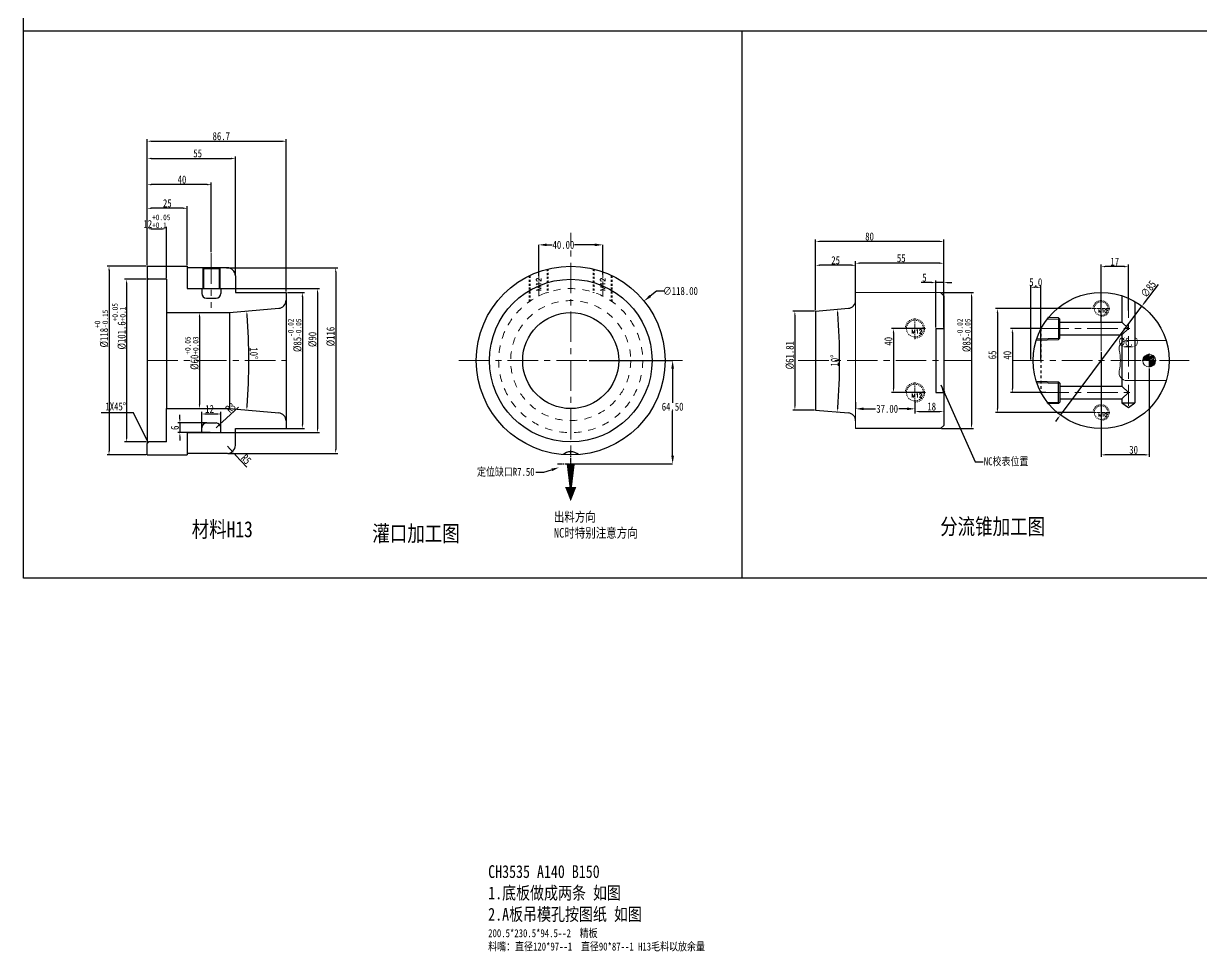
# Model space of a CAD drawing. Header units: millimetres. Extents: x 4 to 4769, y -754 to 1427.
# Drawn here: x 553 to 1289, y 428 to 1008 of the extents above; entities that cross this region are included whole.
import ezdxf
from ezdxf.enums import TextEntityAlignment as Align

# ---------------------------------------------------------------- set-up
doc = ezdxf.new("R2010")
doc.units = ezdxf.units.MM
doc.header["$LTSCALE"] = 16.335
doc.header["$PDMODE"] = 3
doc.header["$PDSIZE"] = 0.3125
doc.linetypes.add('CENTER', pattern=[0.6, 0.375, -0.075, 0.075, -0.075])
doc.linetypes.add('HIDDEN', pattern=[0.2, 0.1, -0.1])
doc.layers.get('0').update_dxf_attribs({"linetype": 'CONTINUOUS'})
doc.layers.get('Defpoints').update_dxf_attribs({"linetype": 'CONTINUOUS'})
for name, color, linetype, lineweight in [('cool', 153, 'HIDDEN', 9), ('dim', 82, 'CONTINUOUS', 9), ('epin', 13, 'CONTINUOUS', 9), ('moldbase', 7, 'CONTINUOUS', 20), ('screw', 33, 'CONTINUOUS', 13)]:
    doc.layers.add(name, color=color, linetype=linetype, lineweight=lineweight)
doc.layers.add('DEFAULT_2', color=8, linetype='HIDDEN')
doc.styles.get("Standard").update_dxf_attribs({"font": 'txt', "width": 0.8})
doc.styles.add('TXT', font='txt.shx', dxfattribs={"bigfont": 'gbcbig.shx'})
doc.styles.add('TXT05', font='txt.shx', dxfattribs={"width": 0.5, "bigfont": 'gbcbig.shx'})
doc.dimstyles.new('ISO-25', dxfattribs={"dimtxt": 2.5, "dimasz": 2.5, "dimexe": 1.25, "dimexo": 0.625, "dimtad": 1, "dimdsep": 46, "dimtxsty": 'Standard', "dimcen": 2.5, "dimadec": 0, "dimazin": 0, "dimtfac": 1, "dimtmove": 0, "dimatfit": 3, "dimfxl": 0, "dimarcsym": 0})
doc.dimstyles.get("Standard").update_dxf_attribs({"dimtxt": 0.15625, "dimasz": 0.1875, "dimexe": 0.125, "dimexo": 0.0625, "dimtad": 0, "dimtih": 1, "dimtoh": 1, "dimdsep": 46, "dimtxsty": 'Standard', "dimcen": 0.09, "dimadec": 0, "dimazin": 0, "dimtp": 0.01, "dimtm": 0.01, "dimtfac": 1, "dimtofl": 0, "dimtmove": 0, "dimatfit": 3, "dimfxl": 0, "dimtolj": 1, "dimarcsym": 0})

# ---------------------------------------------------------------- blocks, each defined once
blk = doc.blocks.new('screw_m10_g')
at = {"layer": 'screw', "color": 1, "linetype": 'CENTER', "ltscale": 0.310989}
for p, q in [((-5.5, 0), (5.5, 0)), ((0, -5.5), (0, 5.5))]:
    blk.add_line(p, q, dxfattribs=at)
at = {"layer": 'screw', "linetype": 'HIDDEN', "ltscale": 0.310989}
blk.add_circle((0, 0), 4.25, dxfattribs=at)
at = {"layer": 'screw', "color": 92, "linetype": 'HIDDEN', "ltscale": 0.310989}
blk.add_arc((0, 0), 5, 270, 180, dxfattribs=at)
at = {"layer": 'screw', "color": 6, "style": 'TXT'}
blk.add_text('M10', height=2, dxfattribs=at).set_placement((-1.7, -2.5))
blk = doc.blocks.new('screw_m12_g')
at = {"layer": 'screw', "color": 1, "linetype": 'CENTER', "ltscale": 0.373186}
for p, q in [((-6.6, 0), (6.6, 0)), ((0, -6.6), (0, 6.6))]:
    blk.add_line(p, q, dxfattribs=at)
at = {"layer": 'screw', "color": 33, "linetype": 'HIDDEN', "ltscale": 0.373186}
blk.add_circle((0, 0), 5.25, dxfattribs=at)
at = {"layer": 'screw', "color": 92, "linetype": 'HIDDEN', "ltscale": 0.373186}
blk.add_arc((0, 0), 6, 270, 180, dxfattribs=at)
at = {"layer": 'screw', "color": 6, "style": 'TXT'}
blk.add_text('M12', height=2.4, dxfattribs=at).set_placement((-2.04, -3))
blk = doc.blocks.new('*D31')
at = {"color": 0, "lineweight": -2}
for p, q in [((1128.05, 774.35), (1128.05, 764.42)), ((1110.05, 771.65), (1110.05, 764.42)), ((1112.55, 765.67), (1125.55, 765.67))]:
    blk.add_line(p, q, dxfattribs=at)
at = {"color": 0}
for points in [[(1112.55, 766.08), (1112.55, 765.25), (1110.05, 765.67)], [(1125.55, 766.08), (1125.55, 765.25), (1128.05, 765.67)]]:
    blk.add_solid(points, dxfattribs=at)
at = {"layer": 'Defpoints', "color": 0}
for p in [(1128.05, 774.97), (1110.05, 772.27), (1128.05, 765.67)]:
    blk.add_point(p, dxfattribs=at)
at = {"color": 0, "lineweight": 0, "insert": (1120.55, 768.79), "char_height": 5, "attachment_point": 5}
blk.add_mtext('18', dxfattribs=at)
blk = doc.blocks.new('*D32')
at = {"color": 0, "lineweight": -2}
for p, q in [((1115.83, 817.52), (1095.41, 817.52)), ((1096.66, 815.02), (1096.66, 780.02)), ((1115.83, 777.52), (1095.41, 777.52))]:
    blk.add_line(p, q, dxfattribs=at)
at = {"color": 0}
for points in [[(1096.24, 815.02), (1097.07, 815.02), (1096.66, 817.52)], [(1096.24, 780.02), (1097.07, 780.02), (1096.66, 777.52)]]:
    blk.add_solid(points, dxfattribs=at)
at = {"layer": 'Defpoints', "color": 0}
for p in [(1116.45, 817.52), (1096.66, 777.52), (1116.45, 777.52)]:
    blk.add_point(p, dxfattribs=at)
at = {"color": 0, "lineweight": 0, "insert": (1093.53, 809.59), "char_height": 5, "attachment_point": 5, "rotation": 90}
blk.add_mtext('40', dxfattribs=at)
blk = doc.blocks.new('*D68')
at = {"color": 0, "lineweight": -2}
for p, q in [((1226.39, 821.72), (1226.39, 857.49)), ((1240.89, 856.24), (1228.89, 856.24)), ((1243.39, 828.78), (1243.39, 857.49))]:
    blk.add_line(p, q, dxfattribs=at)
at = {"color": 0}
for points in [[(1228.89, 856.66), (1228.89, 855.83), (1226.39, 856.24)], [(1240.89, 856.66), (1240.89, 855.83), (1243.39, 856.24)]]:
    blk.add_solid(points, dxfattribs=at)
at = {"layer": 'Defpoints', "color": 0}
for p in [(1226.39, 856.24), (1243.39, 828.15), (1226.39, 821.09)]:
    blk.add_point(p, dxfattribs=at)
at = {"color": 0, "lineweight": 0, "insert": (1234.89, 859.37), "char_height": 5, "attachment_point": 5}
blk.add_mtext('17', dxfattribs=at)
blk = doc.blocks.new('*D33')
at = {"color": 0, "lineweight": -2}
for p, q in [((1188.05, 817.52), (1169.67, 817.52)), ((1170.92, 815.02), (1170.92, 780.02)), ((1191.88, 777.52), (1169.67, 777.52))]:
    blk.add_line(p, q, dxfattribs=at)
at = {"color": 0}
for points in [[(1170.51, 815.02), (1171.34, 815.02), (1170.92, 817.52)], [(1170.51, 780.02), (1171.34, 780.02), (1170.92, 777.52)]]:
    blk.add_solid(points, dxfattribs=at)
at = {"layer": 'Defpoints', "color": 0}
for p in [(1188.68, 817.52), (1170.92, 777.52), (1192.5, 777.52)]:
    blk.add_point(p, dxfattribs=at)
at = {"color": 0, "lineweight": 0, "insert": (1167.8, 800.86), "char_height": 5, "attachment_point": 5, "rotation": 90}
blk.add_mtext('40', dxfattribs=at)
blk = doc.blocks.new('*D69')
at = {"color": 0, "lineweight": -2}
for p, q in [((1226.39, 802.86), (1226.39, 737.35)), ((1256.39, 792.5), (1256.39, 737.35)), ((1253.89, 738.6), (1228.89, 738.6))]:
    blk.add_line(p, q, dxfattribs=at)
at = {"color": 0}
for points in [[(1228.89, 739.02), (1228.89, 738.19), (1226.39, 738.6)], [(1253.89, 739.02), (1253.89, 738.19), (1256.39, 738.6)]]:
    blk.add_solid(points, dxfattribs=at)
at = {"layer": 'Defpoints', "color": 0}
for p in [(1226.39, 803.48), (1256.39, 793.12), (1226.39, 738.6)]:
    blk.add_point(p, dxfattribs=at)
at = {"color": 0, "lineweight": 0, "insert": (1246.69, 741.73), "char_height": 5, "attachment_point": 5}
blk.add_mtext('30', dxfattribs=at)
blk = doc.blocks.new('*D34')
at = {"color": 0, "lineweight": -2}
for p, q in [((1220.27, 830.02), (1160.33, 830.02)), ((1161.58, 827.52), (1161.58, 767.52)), ((1220.77, 765.02), (1160.33, 765.02))]:
    blk.add_line(p, q, dxfattribs=at)
at = {"color": 0}
for points in [[(1161.16, 827.52), (1162, 827.52), (1161.58, 830.02)], [(1161.16, 767.52), (1162, 767.52), (1161.58, 765.02)]]:
    blk.add_solid(points, dxfattribs=at)
at = {"layer": 'Defpoints', "color": 0}
for p in [(1220.89, 830.02), (1161.58, 765.02), (1221.39, 765.02)]:
    blk.add_point(p, dxfattribs=at)
at = {"color": 0, "lineweight": 0, "insert": (1158.46, 801.06), "char_height": 5, "attachment_point": 5, "rotation": 90}
blk.add_mtext('65', dxfattribs=at)
blk = doc.blocks.new('*D35')
at = {"color": 0, "lineweight": -2}
for p, q in [((1239.39, 810.56), (1239.39, 804.86)), ((1247.39, 810.14), (1247.39, 804.86)), ((1244.89, 806.11), (1241.89, 806.11))]:
    blk.add_line(p, q, dxfattribs=at)
at = {"color": 0}
for points in [[(1241.89, 806.53), (1241.89, 805.7), (1239.39, 806.11)], [(1244.89, 806.53), (1244.89, 805.7), (1247.39, 806.11)]]:
    blk.add_solid(points, dxfattribs=at)
at = {"layer": 'Defpoints', "color": 0}
for p in [(1239.39, 811.18), (1247.39, 810.76), (1239.39, 806.11)]:
    blk.add_point(p, dxfattribs=at)
at = {"color": 0, "lineweight": 0, "insert": (1243.39, 809.24), "char_height": 5, "attachment_point": 5}
blk.add_mtext('%%C6.0', dxfattribs=at)
blk = doc.blocks.new('*D36')
at = {"color": 0, "lineweight": -2}
for p, q in [((1073.05, 839.65), (1073.05, 859.64)), ((1125.56, 858.39), (1075.55, 858.39)), ((1128.06, 839.76), (1128.06, 859.64))]:
    blk.add_line(p, q, dxfattribs=at)
at = {"color": 0}
for points in [[(1075.55, 858.81), (1075.55, 857.97), (1073.05, 858.39)], [(1125.56, 858.81), (1125.56, 857.97), (1128.06, 858.39)]]:
    blk.add_solid(points, dxfattribs=at)
at = {"layer": 'Defpoints', "color": 0}
for p in [(1073.05, 858.39), (1073.05, 839.02), (1128.06, 839.14)]:
    blk.add_point(p, dxfattribs=at)
at = {"color": 0, "lineweight": 0, "insert": (1101.51, 861.52), "char_height": 5, "attachment_point": 5}
blk.add_mtext('55', dxfattribs=at)
blk = doc.blocks.new('*D37')
at = {"color": 0, "lineweight": -2}
for p, q in [((1048.05, 829.05), (1048.05, 873.22)), ((1125.56, 871.97), (1050.55, 871.97)), ((1128.06, 839.76), (1128.06, 873.22))]:
    blk.add_line(p, q, dxfattribs=at)
at = {"color": 0}
for points in [[(1050.55, 872.39), (1050.55, 871.55), (1048.05, 871.97)], [(1125.56, 872.39), (1125.56, 871.55), (1128.06, 871.97)]]:
    blk.add_solid(points, dxfattribs=at)
at = {"layer": 'Defpoints', "color": 0}
for p in [(1048.05, 871.97), (1128.06, 839.14), (1048.05, 828.43)]:
    blk.add_point(p, dxfattribs=at)
at = {"color": 0, "lineweight": 0, "insert": (1081.74, 875.09), "char_height": 5, "attachment_point": 5}
blk.add_mtext('80', dxfattribs=at)
blk = doc.blocks.new('*D70')
at = {"color": 0, "lineweight": -2}
for p, q in [((1048.05, 829.05), (1048.05, 858.36)), ((1070.55, 857.11), (1050.55, 857.11)), ((1073.05, 834.48), (1073.05, 858.36))]:
    blk.add_line(p, q, dxfattribs=at)
at = {"color": 0}
for points in [[(1050.55, 857.52), (1050.55, 856.69), (1048.05, 857.11)], [(1070.55, 857.52), (1070.55, 856.69), (1073.05, 857.11)]]:
    blk.add_solid(points, dxfattribs=at)
at = {"layer": 'Defpoints', "color": 0}
for p in [(1048.05, 857.11), (1073.05, 833.86), (1048.05, 828.43)]:
    blk.add_point(p, dxfattribs=at)
at = {"color": 0, "lineweight": 0, "insert": (1060.55, 860.23), "char_height": 5, "attachment_point": 5}
blk.add_mtext('25', dxfattribs=at)
blk = doc.blocks.new('*D71')
at = {"color": 0, "lineweight": -2}
blk.add_arc((694.79, 797.52), 368.25, 355.38898, 4.61102, dxfattribs=at)
at = {"color": 0}
for points in [[(1061.44, 827.09), (1062.27, 827.16), (1061.64, 829.62)], [(1062.27, 767.88), (1061.44, 767.95), (1061.64, 765.43)]]:
    blk.add_solid(points, dxfattribs=at)
at = {"layer": 'Defpoints', "color": 0}
for p in [(1048.05, 828.43), (1068.49, 830.22), (1062.89, 786.81), (1048.05, 766.62), (1068.49, 764.83)]:
    blk.add_point(p, dxfattribs=at)
at = {"color": 0, "lineweight": 0, "insert": (1059.92, 797.52), "char_height": 5, "attachment_point": 5, "rotation": 90}
blk.add_mtext('10°', dxfattribs=at)
blk = doc.blocks.new('*D39')
at = {"color": 0, "lineweight": -2}
for p, q in [((1126.68, 840.02), (1146.66, 840.02)), ((1145.41, 837.52), (1145.41, 757.52)), ((1126.68, 755.02), (1146.66, 755.02))]:
    blk.add_line(p, q, dxfattribs=at)
at = {"color": 0}
for points in [[(1145, 837.52), (1145.83, 837.52), (1145.41, 840.02)], [(1145, 757.52), (1145.83, 757.52), (1145.41, 755.02)]]:
    blk.add_solid(points, dxfattribs=at)
at = {"layer": 'Defpoints', "color": 0}
for p in [(1126.05, 840.02), (1126.05, 755.02), (1145.41, 755.02)]:
    blk.add_point(p, dxfattribs=at)
at = {"color": 0, "lineweight": 0, "insert": (1140.71, 813.33), "char_height": 5, "attachment_point": 5, "rotation": 90}
blk.add_mtext('%%C85{\\H0.7x;\\S-0.02^ -0.05;}', dxfattribs=at)
blk = doc.blocks.new('*D72')
at = {"color": 0, "lineweight": -2}
for p, q in [((1120.55, 846.26), (1114.05, 846.26)), ((1123.05, 818.15), (1123.05, 847.51)), ((1128.06, 846.26), (1123.05, 846.26)), ((1128.06, 818.15), (1128.06, 847.51)), ((1130.56, 846.26), (1133.06, 846.26))]:
    blk.add_line(p, q, dxfattribs=at)
at = {"color": 0}
for points in [[(1120.55, 846.67), (1120.55, 845.84), (1123.05, 846.26)], [(1130.56, 846.67), (1130.56, 845.84), (1128.06, 846.26)]]:
    blk.add_solid(points, dxfattribs=at)
at = {"layer": 'Defpoints', "color": 0}
for p in [(1123.05, 846.26), (1123.05, 817.52), (1128.06, 817.52)]:
    blk.add_point(p, dxfattribs=at)
at = {"color": 0, "lineweight": 0, "insert": (1116.01, 849.38), "char_height": 5, "attachment_point": 5}
blk.add_mtext('5', dxfattribs=at)
blk = doc.blocks.new('*D73')
at = {"color": 0, "lineweight": -2}
for p, q in [((1182.39, 798.15), (1182.39, 844.59)), ((1186.2, 843.34), (1184.89, 843.34)), ((1188.7, 798.15), (1188.7, 844.59))]:
    blk.add_line(p, q, dxfattribs=at)
at = {"color": 0}
for points in [[(1184.89, 843.76), (1184.89, 842.92), (1182.39, 843.34)], [(1186.2, 843.76), (1186.2, 842.92), (1188.7, 843.34)]]:
    blk.add_solid(points, dxfattribs=at)
at = {"layer": 'Defpoints', "color": 0}
for p in [(1182.39, 843.34), (1182.39, 797.52), (1188.7, 797.52)]:
    blk.add_point(p, dxfattribs=at)
at = {"color": 0, "lineweight": 0, "insert": (1185.54, 846.47), "char_height": 5, "attachment_point": 5}
blk.add_mtext('5.0', dxfattribs=at)
blk = doc.blocks.new('*D40')
at = {"color": 6, "lineweight": -2}
for p, q in [((878.36, 727.73), (883.13, 729.24)), ((873.36, 727.73), (878.36, 727.73))]:
    blk.add_line(p, q, dxfattribs=at)
at = {"color": 6}
blk.add_solid([(882.88, 730.04), (883.38, 728.45), (887.89, 730.75)], dxfattribs=at)
at = {"layer": 'Defpoints', "color": 0}
for p in [(887.89, 730.75), (895.04, 733.02)]:
    blk.add_point(p, dxfattribs=at)
at = {"color": 3, "insert": (854.5, 727.73), "char_height": 5, "attachment_point": 5}
blk.add_mtext('\\A1;{\\fSimSun|b0|i0|c134|p2;定位缺口}R7.50', dxfattribs=at)
blk = doc.blocks.new('*D74')
at = {"color": 6, "lineweight": -2}
for p, q in [((906.56, 797.52), (958.72, 797.52)), ((958.72, 792.52), (958.72, 771.18)), ((958.72, 738.02), (958.72, 766.18)), ((895.04, 733.02), (958.72, 733.02))]:
    blk.add_line(p, q, dxfattribs=at)
at = {"color": 6}
for points in [[(957.89, 792.52), (959.55, 792.52), (958.72, 797.52)], [(957.89, 738.02), (959.55, 738.02), (958.72, 733.02)]]:
    blk.add_solid(points, dxfattribs=at)
at = {"layer": 'Defpoints', "color": 0}
for p in [(906.56, 797.52), (958.72, 797.52), (895.04, 733.02)]:
    blk.add_point(p, dxfattribs=at)
at = {"color": 3, "insert": (958.72, 768.68), "char_height": 5, "attachment_point": 5}
blk.add_mtext('\\A1;64.50', dxfattribs=at)
blk = doc.blocks.new('*D75')
at = {"color": 6, "lineweight": -2}
for p, q in [((875.04, 850.42), (875.04, 869.86)), ((880.04, 869.86), (883.5, 869.86)), ((910.04, 869.86), (897.5, 869.86)), ((915.04, 851.28), (915.04, 869.86))]:
    blk.add_line(p, q, dxfattribs=at)
at = {"color": 6}
for points in [[(880.04, 870.69), (880.04, 869.03), (875.04, 869.86)], [(910.04, 870.69), (910.04, 869.03), (915.04, 869.86)]]:
    blk.add_solid(points, dxfattribs=at)
at = {"layer": 'Defpoints', "color": 0}
for p in [(875.04, 869.86), (875.04, 850.42), (915.04, 851.28)]:
    blk.add_point(p, dxfattribs=at)
at = {"color": 3, "insert": (890.5, 869.86), "char_height": 5, "attachment_point": 5}
blk.add_mtext('\\A1;40.00', dxfattribs=at)
blk = doc.blocks.new('epin_ejp_8')
at = {"layer": 'epin'}
h = blk.add_hatch(dxfattribs=at)
h.set_pattern_fill('_ANSI31', color=123, scale=0.2, angle=90, style=0)
h.set_pattern_definition([(135, (-1217.56114, 35.9661), (-0.4490128, -0.4490128), [])])
h.paths.add_polyline_path([(0, 4, 0.414214), (-4, 0), (0, 0)])
h.paths.add_polyline_path([(4, 0), (0, 0), (0, -4, 0.414214)])
at = {"layer": 'epin', "color": 1, "linetype": 'CENTER', "ltscale": 0.248791}
for p, q in [((-4.4, 0), (4.4, 0)), ((0, -4.4), (0, 4.4))]:
    blk.add_line(p, q, dxfattribs=at)
at = {"layer": 'epin'}
blk.add_circle((0, 0), 4, dxfattribs=at)
at = {"layer": 'epin', "color": 6, "style": 'TXT05', "width": 0.5}
blk.add_text('%%c8', height=2.8, dxfattribs=at).set_placement((0.16, 0.4))
blk = doc.blocks.new('*D53')
at = {"color": 0, "lineweight": -2}
for p, q in [((718.03, 840.02), (728.67, 840.02)), ((727.42, 837.52), (727.42, 757.52)), ((715.69, 755.02), (728.67, 755.02))]:
    blk.add_line(p, q, dxfattribs=at)
at = {"color": 0}
for points in [[(727, 837.52), (727.83, 837.52), (727.42, 840.02)], [(727, 757.52), (727.83, 757.52), (727.42, 755.02)]]:
    blk.add_solid(points, dxfattribs=at)
at = {"layer": 'Defpoints', "color": 0}
for p in [(717.41, 840.02), (715.07, 755.02), (727.42, 755.02)]:
    blk.add_point(p, dxfattribs=at)
at = {"color": 0, "lineweight": 0, "insert": (722.71, 813.33), "char_height": 5, "attachment_point": 5, "rotation": 90}
blk.add_mtext('%%C85{\\H0.7x;\\S-0.02^ -0.05;}', dxfattribs=at)
blk = doc.blocks.new('*D54')
at = {"color": 0, "lineweight": -2}
for p, q in [((629.92, 848.32), (616.39, 848.32)), ((617.64, 845.82), (617.64, 749.22)), ((629.92, 746.72), (616.39, 746.72))]:
    blk.add_line(p, q, dxfattribs=at)
at = {"color": 0}
for points in [[(617.22, 845.82), (618.05, 845.82), (617.64, 848.32)], [(617.22, 749.22), (618.05, 749.22), (617.64, 746.72)]]:
    blk.add_solid(points, dxfattribs=at)
at = {"layer": 'Defpoints', "color": 0}
for p in [(630.55, 848.32), (617.64, 746.72), (630.55, 746.72)]:
    blk.add_point(p, dxfattribs=at)
at = {"color": 0, "lineweight": 0, "insert": (612.93, 818.97), "char_height": 5, "attachment_point": 5, "rotation": 90}
blk.add_mtext('%%C101.6{\\H0.7x;\\S+0.05^ +0.1;}', dxfattribs=at)
blk = doc.blocks.new('*D55')
at = {"color": 0, "lineweight": -2}
for p, q in [((630.55, 863.15), (630.55, 881.14)), ((633.05, 879.89), (640.05, 879.89)), ((642.55, 848.95), (642.55, 881.14))]:
    blk.add_line(p, q, dxfattribs=at)
at = {"color": 0}
for points in [[(633.05, 880.31), (633.05, 879.48), (630.55, 879.89)], [(640.05, 880.31), (640.05, 879.48), (642.55, 879.89)]]:
    blk.add_solid(points, dxfattribs=at)
at = {"layer": 'Defpoints', "color": 0}
for p in [(642.55, 879.89), (630.55, 862.52), (642.55, 848.32)]:
    blk.add_point(p, dxfattribs=at)
at = {"color": 0, "lineweight": 0, "insert": (636.55, 884.6), "char_height": 5, "attachment_point": 5}
blk.add_mtext('12{\\H0.7x;\\S+0.05^ +0.1;}', dxfattribs=at)
blk = doc.blocks.new('*D56')
at = {"color": 0, "lineweight": -2}
for p, q in [((630.55, 863.15), (630.55, 925.15)), ((633.05, 923.9), (683.05, 923.9)), ((685.55, 851.15), (685.55, 925.15))]:
    blk.add_line(p, q, dxfattribs=at)
at = {"color": 0}
for points in [[(633.05, 924.31), (633.05, 923.48), (630.55, 923.9)], [(683.05, 924.31), (683.05, 923.48), (685.55, 923.9)]]:
    blk.add_solid(points, dxfattribs=at)
at = {"layer": 'Defpoints', "color": 0}
for p in [(685.55, 923.9), (630.55, 862.52), (685.55, 850.52)]:
    blk.add_point(p, dxfattribs=at)
at = {"color": 0, "lineweight": 0, "insert": (662.02, 927.02), "char_height": 5, "attachment_point": 5}
blk.add_mtext('55', dxfattribs=at)
blk = doc.blocks.new('*D57')
at = {"color": 0, "lineweight": -2}
for p, q in [((629.92, 856.52), (605.39, 856.52)), ((606.64, 854.02), (606.64, 741.02)), ((629.92, 738.52), (605.39, 738.52))]:
    blk.add_line(p, q, dxfattribs=at)
at = {"color": 0}
for points in [[(606.23, 854.02), (607.06, 854.02), (606.64, 856.52)], [(606.23, 741.02), (607.06, 741.02), (606.64, 738.52)]]:
    blk.add_solid(points, dxfattribs=at)
at = {"layer": 'Defpoints', "color": 0}
for p in [(630.55, 856.52), (606.64, 738.52), (630.55, 738.52)]:
    blk.add_point(p, dxfattribs=at)
at = {"color": 0, "lineweight": 0, "insert": (601.93, 817.54), "char_height": 5, "attachment_point": 5, "rotation": 90}
blk.add_mtext('%%C118{\\H0.7x;\\S+0^ -0.15;}', dxfattribs=at)
blk = doc.blocks.new('*D58')
at = {"color": 0, "lineweight": -2}
for p, q in [((643.17, 827.52), (664.38, 827.52)), ((663.13, 825.02), (663.13, 770.02)), ((643.17, 767.52), (664.38, 767.52))]:
    blk.add_line(p, q, dxfattribs=at)
at = {"color": 0}
for points in [[(662.71, 825.02), (663.54, 825.02), (663.13, 827.52)], [(662.71, 770.02), (663.54, 770.02), (663.13, 767.52)]]:
    blk.add_solid(points, dxfattribs=at)
at = {"layer": 'Defpoints', "color": 0}
for p in [(642.55, 827.52), (642.55, 767.52), (663.13, 767.52)]:
    blk.add_point(p, dxfattribs=at)
at = {"color": 0, "lineweight": 0, "insert": (658.42, 802.2), "char_height": 5, "attachment_point": 5, "rotation": 90}
blk.add_mtext('%%C60{\\H0.7x;\\S+0.05^ +0.03;}', dxfattribs=at)
blk = doc.blocks.new('*D59')
at = {"color": 0, "lineweight": -2}
for p, q in [((680.55, 744.02), (683.94, 740.34)), ((692.68, 730.84), (685.63, 738.5))]:
    blk.add_line(p, q, dxfattribs=at)
at = {"color": 0}
blk.add_solid([(685.93, 738.79), (685.32, 738.22), (683.94, 740.34)], dxfattribs=at)
at = {"layer": 'Defpoints', "color": 0}
for p in [(680.55, 744.02), (683.94, 740.34)]:
    blk.add_point(p, dxfattribs=at)
at = {"color": 0, "lineweight": 0, "insert": (692.3, 735.87), "char_height": 5, "attachment_point": 5, "rotation": 312.62046}
blk.add_mtext('R5', dxfattribs=at)
blk = doc.blocks.new('*D60')
at = {"color": 0, "lineweight": -2}
for p, q in [((686.17, 842.52), (738.16, 842.52)), ((736.91, 840.02), (736.91, 755.02)), ((685.57, 752.52), (738.16, 752.52))]:
    blk.add_line(p, q, dxfattribs=at)
at = {"color": 0}
for points in [[(736.5, 840.02), (737.33, 840.02), (736.91, 842.52)], [(736.5, 755.02), (737.33, 755.02), (736.91, 752.52)]]:
    blk.add_solid(points, dxfattribs=at)
at = {"layer": 'Defpoints', "color": 0}
for p in [(685.55, 842.52), (684.95, 752.52), (736.91, 752.52)]:
    blk.add_point(p, dxfattribs=at)
at = {"color": 0, "lineweight": 0, "insert": (733.79, 810.72), "char_height": 5, "attachment_point": 5, "rotation": 90}
blk.add_mtext('%%C90', dxfattribs=at)
blk = doc.blocks.new('*D80')
at = {"color": 0, "lineweight": -2}
for p, q in [((630.55, 863.15), (630.55, 893.96)), ((653.05, 892.71), (633.05, 892.71)), ((655.55, 857.15), (655.55, 893.96))]:
    blk.add_line(p, q, dxfattribs=at)
at = {"color": 0}
for points in [[(633.05, 893.13), (633.05, 892.29), (630.55, 892.71)], [(653.05, 893.13), (653.05, 892.29), (655.55, 892.71)]]:
    blk.add_solid(points, dxfattribs=at)
at = {"layer": 'Defpoints', "color": 0}
for p in [(630.55, 892.71), (630.55, 862.52), (655.55, 856.52)]:
    blk.add_point(p, dxfattribs=at)
at = {"color": 0, "lineweight": 0, "insert": (643.05, 895.83), "char_height": 5, "attachment_point": 5}
blk.add_mtext('25', dxfattribs=at)
blk = doc.blocks.new('*D61')
at = {"color": 0, "lineweight": -2}
for p, q in [((680.1, 855.52), (749.48, 855.52)), ((748.23, 853.02), (748.23, 742.02)), ((681.17, 739.52), (749.48, 739.52))]:
    blk.add_line(p, q, dxfattribs=at)
at = {"color": 0}
for points in [[(747.81, 853.02), (748.65, 853.02), (748.23, 855.52)], [(747.81, 742.02), (748.65, 742.02), (748.23, 739.52)]]:
    blk.add_solid(points, dxfattribs=at)
at = {"layer": 'Defpoints', "color": 0}
for p in [(679.47, 855.52), (680.55, 739.52), (748.23, 739.52)]:
    blk.add_point(p, dxfattribs=at)
at = {"color": 0, "lineweight": 0, "insert": (745.11, 812.55), "char_height": 5, "attachment_point": 5, "rotation": 90}
blk.add_mtext('%%C116', dxfattribs=at)
blk = doc.blocks.new('*D81')
at = {"color": 0, "lineweight": -2}
for p, q in [((630.55, 857.15), (630.55, 935.88)), ((633.05, 934.63), (714.75, 934.63)), ((717.25, 840.65), (717.25, 935.88))]:
    blk.add_line(p, q, dxfattribs=at)
at = {"color": 0}
for points in [[(633.05, 935.05), (633.05, 934.21), (630.55, 934.63)], [(714.75, 935.05), (714.75, 934.21), (717.25, 934.63)]]:
    blk.add_solid(points, dxfattribs=at)
at = {"layer": 'Defpoints', "color": 0}
for p in [(717.25, 934.63), (630.55, 856.52), (717.25, 840.02)]:
    blk.add_point(p, dxfattribs=at)
at = {"color": 0, "lineweight": 0, "insert": (676.76, 937.76), "char_height": 5, "attachment_point": 5}
blk.add_mtext('86.7', dxfattribs=at)
blk = doc.blocks.new('*D82')
at = {"color": 0, "lineweight": -2}
for p, q in [((630.55, 872.83), (630.55, 908.75)), ((668.05, 907.5), (633.05, 907.5)), ((670.55, 865.23), (670.55, 908.75))]:
    blk.add_line(p, q, dxfattribs=at)
at = {"color": 0}
for points in [[(633.05, 907.91), (633.05, 907.08), (630.55, 907.5)], [(668.05, 907.91), (668.05, 907.08), (670.55, 907.5)]]:
    blk.add_solid(points, dxfattribs=at)
at = {"layer": 'Defpoints', "color": 0}
for p in [(630.55, 907.5), (630.55, 872.21), (670.55, 864.6)]:
    blk.add_point(p, dxfattribs=at)
at = {"color": 0, "lineweight": 0, "insert": (652.21, 910.62), "char_height": 5, "attachment_point": 5}
blk.add_mtext('40', dxfattribs=at)
blk = doc.blocks.new('*D62')
at = {"color": 0, "lineweight": -2}
for p, q in [((664.55, 754.4), (664.55, 765.39)), ((676.55, 754.4), (676.55, 765.39)), ((667.05, 764.14), (674.05, 764.14))]:
    blk.add_line(p, q, dxfattribs=at)
at = {"color": 0}
for points in [[(667.05, 764.56), (667.05, 763.73), (664.55, 764.14)], [(674.05, 764.56), (674.05, 763.73), (676.55, 764.14)]]:
    blk.add_solid(points, dxfattribs=at)
at = {"layer": 'Defpoints', "color": 0}
for p in [(676.55, 764.14), (664.55, 753.77), (676.55, 753.77)]:
    blk.add_point(p, dxfattribs=at)
at = {"color": 0, "lineweight": 0, "insert": (669.45, 767.27), "char_height": 5, "attachment_point": 5}
blk.add_mtext('12', dxfattribs=at)
blk = doc.blocks.new('*D63')
at = {"color": 0, "lineweight": -2}
for p, q in [((667.71, 758.52), (649.66, 758.52)), ((650.91, 761.02), (650.91, 763.52)), ((650.91, 758.52), (650.91, 752.52)), ((669.92, 752.52), (649.66, 752.52)), ((650.91, 750.02), (650.91, 747.52))]:
    blk.add_line(p, q, dxfattribs=at)
at = {"color": 0}
for points in [[(650.49, 761.02), (651.33, 761.02), (650.91, 758.52)], [(650.49, 750.02), (651.33, 750.02), (650.91, 752.52)]]:
    blk.add_solid(points, dxfattribs=at)
at = {"layer": 'Defpoints', "color": 0}
for p in [(668.33, 758.52), (650.91, 752.52), (670.55, 752.52)]:
    blk.add_point(p, dxfattribs=at)
at = {"color": 0, "lineweight": 0, "insert": (647.79, 755.52), "char_height": 5, "attachment_point": 5, "rotation": 90}
blk.add_mtext('6', dxfattribs=at)
blk = doc.blocks.new('*D64')
at = {"color": 0, "lineweight": -2}
for p, q in [((687.62, 768.5), (677.59, 759.25)), ((673.55, 755.52), (675.75, 757.56))]:
    blk.add_line(p, q, dxfattribs=at)
at = {"color": 0}
blk.add_solid([(677.31, 759.56), (677.87, 758.95), (675.75, 757.56)], dxfattribs=at)
at = {"layer": 'Defpoints', "color": 0}
for p in [(673.55, 755.52), (675.75, 757.56)]:
    blk.add_point(p, dxfattribs=at)
at = {"color": 0, "lineweight": 0, "insert": (682.59, 768.11), "char_height": 5, "attachment_point": 5, "rotation": 42.68949}
blk.add_mtext('R3', dxfattribs=at)
blk = doc.blocks.new('*D83')
at = {"color": 0, "lineweight": -2}
blk.add_arc((338.99, 797.52), 354.99, 355.4035, 4.5965, dxfattribs=at)
at = {"color": 0}
for points in [[(692.43, 825.94), (693.26, 826.01), (692.63, 828.46)], [(693.26, 769.04), (692.43, 769.11), (692.63, 766.58)]]:
    blk.add_solid(points, dxfattribs=at)
at = {"layer": 'Defpoints', "color": 0}
for p in [(681.89, 827.52), (712.69, 830.22), (693.83, 787.2), (681.89, 767.52), (712.69, 764.83)]:
    blk.add_point(p, dxfattribs=at)
at = {"color": 0, "lineweight": 0, "insert": (697.08, 802.08), "char_height": 5, "attachment_point": 5, "rotation": 270.72863}
blk.add_mtext('10°', dxfattribs=at)
blk = doc.blocks.new('*D65')
at = {"color": 0, "lineweight": -2}
for p, q in [((1047.43, 828.43), (1033.83, 828.43)), ((1035.08, 825.93), (1035.08, 769.12)), ((1047.43, 766.62), (1033.83, 766.62))]:
    blk.add_line(p, q, dxfattribs=at)
at = {"color": 0}
for points in [[(1034.66, 825.93), (1035.49, 825.93), (1035.08, 828.43)], [(1034.66, 769.12), (1035.49, 769.12), (1035.08, 766.62)]]:
    blk.add_solid(points, dxfattribs=at)
at = {"layer": 'Defpoints', "color": 0}
for p in [(1048.05, 828.43), (1035.08, 766.62), (1048.05, 766.62)]:
    blk.add_point(p, dxfattribs=at)
at = {"color": 0, "lineweight": 0, "insert": (1031.95, 800.89), "char_height": 5, "attachment_point": 5, "rotation": 90}
blk.add_mtext('%%c61.81', dxfattribs=at)
blk = doc.blocks.new('*D84')
at = {"color": 6, "lineweight": -2}
for p, q in [((948.62, 841.01), (944.73, 837.86)), ((953.62, 841.01), (948.62, 841.01))]:
    blk.add_line(p, q, dxfattribs=at)
at = {"color": 6}
blk.add_solid([(944.21, 838.5), (945.26, 837.21), (940.85, 834.71)], dxfattribs=at)
at = {"layer": 'Defpoints', "color": 0}
for p in [(940.85, 834.71), (849.23, 760.34)]:
    blk.add_point(p, dxfattribs=at)
at = {"color": 3, "insert": (963.62, 841.01), "char_height": 5, "attachment_point": 5}
blk.add_mtext('\\A1;∅118.00', dxfattribs=at)
blk = doc.blocks.new('*D85')
at = {"color": 0, "lineweight": -2}
for p, q in [((1261.97, 845.11), (1253.34, 833.56)), ((1200.94, 763.49), (1251.84, 831.56)), ((1199.44, 761.48), (1197.95, 759.48))]:
    blk.add_line(p, q, dxfattribs=at)
at = {"color": 0}
for points in [[(1253.01, 833.81), (1253.67, 833.31), (1251.84, 831.56)], [(1199.11, 761.73), (1199.78, 761.23), (1200.94, 763.49)]]:
    blk.add_solid(points, dxfattribs=at)
at = {"layer": 'Defpoints', "color": 0}
for p in [(1251.84, 831.56), (1200.94, 763.49)]:
    blk.add_point(p, dxfattribs=at)
at = {"color": 0, "lineweight": 0, "insert": (1255.9, 842.21), "char_height": 5, "attachment_point": 5, "rotation": 53.21294}
blk.add_mtext('∅85', dxfattribs=at)
blk = doc.blocks.new('*D99')
at = {"color": 4, "lineweight": -2}
for p, q in [((1073.05, 771.51), (1073.05, 767.37)), ((1078.05, 767.37), (1085.4, 767.37)), ((1105.05, 767.37), (1100.06, 767.37)), ((1110.05, 768.03), (1110.05, 767.37))]:
    blk.add_line(p, q, dxfattribs=at)
at = {"color": 4}
for points in [[(1078.05, 768.2), (1078.05, 766.54), (1073.05, 767.37)], [(1105.05, 768.2), (1105.05, 766.54), (1110.05, 767.37)]]:
    blk.add_solid(points, dxfattribs=at)
at = {"layer": 'Defpoints', "color": 0}
for p in [(1073.05, 771.51), (1073.05, 767.37), (1110.05, 768.03)]:
    blk.add_point(p, dxfattribs=at)
at = {"color": 6, "insert": (1092.73, 767.37), "char_height": 5, "attachment_point": 5}
blk.add_mtext('\\A1;37.00', dxfattribs=at)

msp = doc.modelspace()

# ---------------------------------------------------------------- linework, layer by layer
for p, q in [((553.254, 1003.715), (1305.967, 1003.715)), ((1001.993, 1003.715), (1001.993, 661.619)), ((630.55, 856.523), (655.55, 856.523)), ((630.55, 856.523), (630.55, 849.323)), ((655.55, 856.523), (655.55, 842.523)), ((680.55, 855.523), (655.55, 855.523)), ((665.15, 855.523), (665.15, 842.523)), ((665.15, 855.523), (665.65, 855.023)), ((665.65, 855.523), (665.65, 842.523)), ((665.65, 855.023), (675.45, 855.023)), ((675.45, 855.523), (675.45, 842.523)), ((675.95, 855.523), (675.45, 855.023)), ((675.95, 855.523), (675.95, 842.523)), ((630.55, 849.323), (631.55, 848.323)), ((630.55, 849.323), (630.55, 745.723)), ((642.55, 848.323), (631.55, 848.323)), ((642.55, 848.323), (642.55, 827.523)), ((685.55, 850.523), (685.55, 840.023)), ((655.55, 842.523), (685.55, 842.523)), ((664.55, 842.523), (664.55, 839.523)), ((676.55, 842.523), (676.55, 839.523)), ((685.55, 840.023), (717.25, 840.023)), ((717.25, 840.023), (717.25, 755.023)), ((1126.053, 840.022), (1128.053, 838.022)), ((667.55, 836.523), (673.55, 836.523)), ((1128.053, 838.022), (1128.053, 757.023)), ((1239.391, 837.986), (1239.391, 821.523)), ((1247.391, 834.472), (1247.391, 771.023)), ((642.55, 827.523), (681.893, 827.523)), ((642.55, 827.523), (642.55, 767.523)), ((681.893, 827.523), (712.685, 830.217)), ((681.893, 827.523), (681.893, 767.523)), ((1048.053, 828.429), (1068.489, 830.217)), ((1048.053, 828.429), (1048.053, 766.616)), ((1199.698, 824.284), (1193.123, 824.49)), ((1200.554, 823.428), (1199.698, 824.284)), ((1199.698, 824.284), (1199.698, 810.761)), ((1123.053, 817.523), (1123.053, 777.523)), ((1123.053, 817.523), (1128.053, 817.523)), ((1192.51, 823.68), (1200.554, 823.428)), ((1200.554, 811.617), (1200.554, 823.428)), ((1200.554, 821.523), (1239.391, 821.523)), ((1239.391, 821.523), (1243.391, 817.523)), ((1239.391, 813.523), (1243.391, 817.523)), ((1185.795, 810.327), (1199.698, 810.761)), ((1186.059, 811.164), (1200.554, 811.617)), ((1199.698, 810.761), (1200.554, 811.617)), ((1200.554, 813.523), (1239.391, 813.523)), ((1239.391, 813.523), (1239.391, 781.523)), ((1185.795, 784.719), (1199.698, 784.284)), ((1186.059, 783.881), (1200.554, 783.428)), ((1199.698, 784.284), (1200.554, 783.428)), ((1199.698, 770.761), (1199.698, 784.284)), ((1200.554, 783.428), (1200.554, 771.617)), ((1200.554, 781.523), (1239.391, 781.523)), ((1239.391, 781.523), (1243.391, 777.523)), ((1123.053, 777.523), (1128.053, 777.523)), ((1200.554, 773.523), (1239.391, 773.523)), ((1239.391, 773.523), (1243.391, 777.523)), ((1239.391, 773.523), (1239.391, 771.023)), ((642.55, 746.723), (642.55, 767.523)), ((642.55, 767.523), (681.893, 767.523)), ((681.893, 767.523), (712.685, 764.829)), ((1048.053, 766.616), (1068.489, 764.829)), ((1192.51, 771.366), (1200.554, 771.617)), ((1199.698, 770.761), (1193.123, 770.556)), ((1200.554, 771.617), (1199.698, 770.761)), ((1239.391, 771.023), (1243.391, 768.118)), ((1239.391, 771.023), (1247.391, 771.023)), ((1243.391, 768.118), (1247.391, 771.023)), ((667.55, 758.523), (673.55, 758.523)), ((655.55, 752.523), (685.55, 752.523)), ((655.55, 752.523), (655.55, 738.523)), ((664.55, 752.523), (664.55, 755.523)), ((676.55, 752.523), (676.55, 755.523)), ((685.55, 755.023), (717.25, 755.023)), ((685.55, 744.523), (685.55, 755.023)), ((1126.052, 755.022), (1073.053, 755.023)), ((1128.053, 757.023), (1126.053, 755.023)), ((631.55, 746.723), (630.55, 745.723)), ((630.55, 738.523), (630.55, 745.723)), ((642.55, 746.723), (631.55, 746.723)), ((630.55, 738.523), (655.55, 738.523)), ((680.55, 739.523), (655.55, 739.523))]:
    msp.add_line(p, q)
at = {"color": 0, "lineweight": 0}
for q in [(1073.053, 755.023), (1126.053, 840.022)]:
    msp.add_line((1073.053, 840.023), q, dxfattribs=at)
at = {"color": 2, "linetype": 'Continuous', "lineweight": 15}
for p, q in [((1242.578, 810.023), (1267.011, 810.023)), ((1242.578, 785.023), (1267.011, 785.023))]:
    msp.add_line(p, q, dxfattribs=at)
at = {"color": 1, "linetype": 'CENTER', "ltscale": 0.466483}
for p, q in [((895.043, 724.773), (895.043, 741.273)), ((886.793, 733.023), (903.293, 733.023))]:
    msp.add_line(p, q, dxfattribs=at)
msp.add_lwpolyline([(1305.967, 661.619), (553.254, 661.619), (553.254, 1298.777), (1305.967, 1298.777)], close=True)
msp.add_lwpolyline([(895.043, 709.618, 0, 7.027, 0), (895.043, 718.485, 1.562, 5.075, -0.0000107), (895.043, 733.023, 5.075, 5.075, -0.0207624)], format="xyseb")
for centre, radius in [((895.043, 797.523), 59), ((895.043, 797.523), 50.8), ((1226.391, 797.523), 42.5), ((895.043, 797.523), 30)]:
    msp.add_circle(centre, radius)
for centre, radius, start, end in [((680.55, 850.523), 5, 0, 90), ((667.55, 839.523), 3, 180, 270), ((673.55, 839.523), 3, 270, 0), ((712.25, 835.198), 5, 275, 0), ((1068.053, 835.197), 5, 275, 0), ((667.55, 755.523), 3, 90, 180), ((673.55, 755.523), 3, 0, 90), ((712.25, 759.848), 5, 360, 85), ((1068.053, 759.848), 5, 360, 85), ((680.55, 744.523), 5, 270, 0), ((895.043, 733.023), 7.5, 49.482425, 130.517575)]:
    msp.add_arc(centre, radius, start, end)
at = {"color": 2, "linetype": 'Continuous', "lineweight": 15}
for centre, radius, start, end in [((1242.578, 805.023), 5, 90, 192.373625), ((1208.391, 797.523), 30, 347.626375, 12.373625), ((1242.578, 790.023), 5, 167.626375, 270)]:
    msp.add_arc(centre, radius, start, end, dxfattribs=at)
at = {"layer": 'cool', "color": 1, "linetype": 'CENTER', "ltscale": 0.621977}
for p, q in [((875.043, 853.029), (875.043, 837.834)), ((915.043, 853.029), (915.043, 837.834))]:
    msp.add_line(p, q, dxfattribs=at)
at = {"layer": 'DEFAULT_2', "color": 8, "linetype": 'HIDDEN'}
msp.add_line((1188.699, 817.523), (1188.699, 777.523), dxfattribs=at)
at = {"layer": 'moldbase', "color": 1, "linetype": 'CENTER', "ltscale": 3.109887}
for p, q in [((895.043, 717.756), (895.043, 877.29)), ((670.55, 864.604), (670.55, 830.542)), ((1226.391, 742.523), (1226.391, 852.523)), ((1243.391, 843.348), (1243.391, 769.22)), ((1187.199, 817.523), (1244.391, 817.523)), ((630.55, 797.523), (717.25, 797.523)), ((825.14, 797.523), (964.946, 797.523)), ((1037.178, 797.523), (1144.986, 797.523)), ((1171.391, 797.523), (1281.391, 797.523)), ((1187.199, 777.523), (1244.391, 777.523))]:
    msp.add_line(p, q, dxfattribs=at)
at = {"layer": 'moldbase', "color": 8, "linetype": 'HIDDEN', "ltscale": 2.798898}
for radius in [45, 37.5]:
    msp.add_circle((895.043, 797.523), radius, dxfattribs=at)
at = {"layer": 'screw', "linetype": 'HIDDEN', "ltscale": 0.746373}
for p, q in [((880.293, 854.649), (880.293, 839.867)), ((909.793, 854.649), (909.793, 839.867)), ((869.793, 850.419), (869.793, 834.771)), ((920.293, 850.419), (920.293, 834.771))]:
    msp.add_line(p, q, dxfattribs=at)
at = {"layer": 'screw', "color": 92, "linetype": 'HIDDEN', "ltscale": 0.746373}
for p, q in [((881.043, 854.838), (881.043, 839.867)), ((909.043, 854.838), (909.043, 839.867)), ((869.043, 850.419), (869.043, 834.251)), ((921.043, 850.419), (921.043, 834.251))]:
    msp.add_line(p, q, dxfattribs=at)
at = {"layer": 'screw', "color": 1, "linetype": 'CENTER', "ltscale": 0.466483}
msp.add_line((875.043, 850.419), (875.043, 839.867), dxfattribs=at)

# ---------------------------------------------------------------- block references
for name, p in [('screw_m10_g', (1226.391, 830.023)), ('screw_m12_g', (1110.053, 817.523)), ('screw_m12_g', (1110.053, 777.523)), ('screw_m10_g', (1226.391, 765.023))]:
    msp.add_blockref(name, p)
at = {"layer": 'epin'}
msp.add_blockref('epin_ejp_8', (1256.391, 797.523), dxfattribs=at)

# ---------------------------------------------------------------- texts
at = {"attachment_point": 1}
for s, insert, char_height, width in [('{\\fSimSun|b0|i0|c134|p2;1X45%%D}', (604.381, 771.365), 5, 18.00079), ('{\\fSimSun|b0|i0|c134|p2;出料方向\\P\\C6;NC时特别注意方向}', (884.528, 702.872), 6, 97.10809), ('{\\fSimSun|b0|i0|c134|p2;分流锥加工图}', (1125.834, 698.841), 10, 137.03382), ('{\\fSimSun|b0|i0|c134|p2;材料H13 }', (658.283, 697.148), 10, 125.90825), ('{\\fSimSun|b0|i0|c134|p2;灌口加工图}', (771.135, 694.462), 10, 109.63552), ('{\\fSimSun|b0|i0|c134|p2;CH3535 A140 B150  \\P1.底板做成两条 如图\\P2.A板吊模孔按图纸 如图\\P\\H0.625x;200.5*230.5*94.5--2  精板\\P料嘴：直径120*97--1  直径90*87--1 H13毛料以放余量}', (843.49, 482.134), 8, 350.11846)]:
    msp.add_mtext(s, dxfattribs=dict(at, insert=insert, char_height=char_height, width=width))
at = {"layer": 'dim', "insert": (1153.125, 734.288), "char_height": 5, "attachment_point": 4}
msp.add_mtext('\\A1;NC{\\fSimSun|b0|i0|c134|p2;校表位置}', dxfattribs=at)
at = {"layer": 'screw', "color": 222, "linetype": 'HIDDEN', "ltscale": 0.746373, "style": 'TXT'}
for p in [(875.043, 845.143), (915.043, 845.143)]:
    msp.add_text('M12', height=3, rotation=90, dxfattribs=at).set_placement(p, align=Align.MIDDLE)

# ---------------------------------------------------------------- dimensions: what is measured, and where the dimension line sits
at = {"color": 6, "lineweight": 0}
for base, p1, p2, picture, middle in [((717.25, 934.631), (630.55, 856.523), (717.25, 840.023), '*D81', (676.756, 934.631)), ((685.55, 923.896), (630.55, 862.523), (685.55, 850.523), '*D56', (662.023, 923.896)), ((630.55, 907.498), (670.55, 864.604), (630.55, 872.208), '*D82', (652.21, 907.498)), ((630.55, 892.709), (655.55, 856.523), (630.55, 862.523), '*D80', (643.05, 892.709)), ((1048.053, 871.969), (1128.055, 839.136), (1048.053, 828.429), '*D37', (1081.744, 871.969)), ((1073.053, 858.391), (1128.055, 839.136), (1073.053, 839.023), '*D36', (1101.507, 858.391)), ((1226.391, 856.243), (1243.391, 828.153), (1226.391, 821.094), '*D68', (1234.891, 856.243)), ((1123.053, 846.256), (1128.055, 817.523), (1123.053, 817.523), '*D72', (1116.011, 846.256)), ((1226.391, 738.604), (1256.391, 793.123), (1226.391, 803.484), '*D69', (1246.691, 738.604)), ((1128.053, 765.665), (1110.053, 772.273), (1128.053, 774.972), '*D31', (1120.553, 765.665)), ((676.55, 764.144), (664.55, 753.773), (676.55, 753.773), '*D62', (669.447, 764.144))]:
    dim = msp.add_linear_dim(base=base, p1=p1, p2=p2, dimstyle='ISO-25', override={"dimtxt": 5}, dxfattribs=at)
    dim.commit()
    dim.dimension.update_dxf_attribs({"geometry": picture, "text_midpoint": middle, "dimtype": 160})
for base, p1, p2, text, picture, middle in [((642.55, 879.894), (630.55, 862.523), (642.55, 848.323), '<>{\\H0.7x;\\S+0.05^ +0.1;}', '*D55', (636.55, 879.894)), ((1182.391, 843.341), (1188.699, 797.523), (1182.391, 797.523), '5.0', '*D73', (1185.545, 843.341)), ((1239.391, 806.114), (1247.391, 810.764), (1239.391, 811.181), '%%C6.0', '*D35', (1243.391, 806.114))]:
    dim = msp.add_linear_dim(base=base, p1=p1, p2=p2, text=text, dimstyle='ISO-25', override={"dimtxt": 5}, dxfattribs=at)
    dim.commit()
    dim.dimension.update_dxf_attribs({"geometry": picture, "text_midpoint": middle, "dimtype": 160})
for base, p1, p2, override, picture, middle in [((875.043, 869.859), (915.043, 851.276), (875.043, 850.419), {"dimtxt": 5, "dimasz": 5, "dimexe": 0, "dimexo": 0, "dimgap": 0, "dimtad": 0, "dimzin": 0, "dimcen": 0, "dimclrd": 6, "dimclre": 6, "dimclrt": 3, "dimadec": 2, "dimtol": 0, "dimfxl": 1.25, "dimtzin": 0, "dimarcsym": 2}, '*D75', (890.501, 869.859)), ((1073.053, 767.37), (1110.053, 768.032), (1073.053, 771.513), {"dimtxt": 5, "dimasz": 5, "dimexe": 0, "dimexo": 0, "dimgap": 0, "dimtih": 0, "dimtoh": 0, "dimzin": 0, "dimcen": 0, "dimclrd": 4, "dimclre": 4, "dimclrt": 6, "dimtp": 0, "dimtm": 0, "dimtzin": 0}, '*D99', (1092.731, 767.37))]:
    dim = msp.add_linear_dim(base=base, p1=p1, p2=p2, dimstyle='Standard', override=override)
    dim.commit()
    dim.dimension.update_dxf_attribs({"geometry": picture, "text_midpoint": middle, "dimtype": 160})
dim = msp.add_linear_dim(base=(1048.053, 857.108), p1=(1073.053, 833.857), p2=(1048.053, 828.429), dimstyle='ISO-25', override={"dimtxt": 5}, dxfattribs=at)
dim.commit()
dim.dimension.update_dxf_attribs({"geometry": '*D70', "text_midpoint": (1060.553, 860.233)})
for base, p1, p2, text, picture, middle in [((606.643, 738.523), (630.55, 856.523), (630.55, 738.523), '%%C<>{\\H0.7x;\\S+0^ -0.15;}', '*D57', (606.643, 817.536)), ((748.231, 739.523), (679.472, 855.523), (680.55, 739.523), '%%C<>', '*D61', (748.231, 812.551)), ((617.636, 746.723), (630.55, 848.323), (630.55, 746.723), '%%C<>{\\H0.7x;\\S+0.05^ +0.1;}', '*D54', (617.636, 818.97)), ((736.914, 752.523), (685.55, 842.523), (684.947, 752.523), '%%C<>', '*D60', (736.914, 810.723)), ((727.417, 755.023), (717.407, 840.023), (715.068, 755.023), '%%C<>{\\H0.7x;\\S-0.02^ -0.05;}', '*D53', (727.417, 813.333)), ((1145.415, 755.022), (1126.053, 840.022), (1126.053, 755.022), '%%C<>{\\H0.7x;\\S-0.02^ -0.05;}', '*D39', (1145.415, 813.332)), ((663.127, 767.523), (642.55, 827.523), (642.55, 767.523), '%%C<>{\\H0.7x;\\S+0.05^ +0.03;}', '*D58', (663.127, 802.202)), ((1035.076, 766.616), (1048.053, 828.429), (1048.053, 766.616), '%%c<>', '*D65', (1035.076, 800.892))]:
    dim = msp.add_linear_dim(base=base, p1=p1, p2=p2, angle=90, text=text, dimstyle='ISO-25', override={"dimtxt": 5}, dxfattribs=at)
    dim.commit()
    dim.dimension.update_dxf_attribs({"geometry": picture, "text_midpoint": middle, "dimtype": 160})
dim = msp.add_diameter_dim_2p(p1=(1200.94, 763.486), p2=(1251.842, 831.56), dimstyle='ISO-25', override={"dimtxt": 5}, dxfattribs=at)
dim.commit()
dim.dimension.update_dxf_attribs({"geometry": '*D85', "text_midpoint": (1255.901, 842.207)})
dim = msp.add_diameter_dim_2p(p1=(849.235, 760.34), p2=(940.852, 834.706), dimstyle='Standard', override={"dimtxt": 5, "dimasz": 5, "dimexe": 0, "dimexo": 0, "dimgap": 0, "dimzin": 0, "dimcen": 0, "dimclrd": 6, "dimclre": 6, "dimclrt": 3, "dimadec": 2, "dimfxl": 1.25, "dimtzin": 0, "dimarcsym": 2})
dim.commit()
dim.dimension.update_dxf_attribs({"geometry": '*D84', "text_midpoint": (963.616, 841.008)})
for base, line1, line2, picture, middle in [((693.833, 787.198), ((681.893, 767.523), (712.685, 764.829)), ((681.893, 827.523), (712.685, 830.217)), '*D83', (693.954, 802.037)), ((1062.887, 786.812), ((1048.053, 766.616), (1068.489, 764.829)), ((1048.053, 828.429), (1068.489, 830.217)), '*D71', (1063.043, 797.523))]:
    dim = msp.add_angular_dim_2l(base=base, line1=line1, line2=line2, dimstyle='ISO-25', override={"dimtxt": 5}, dxfattribs=at)
    dim.commit()
    dim.dimension.update_dxf_attribs({"geometry": picture, "text_midpoint": middle, "dimtype": 162})
for base, p1, p2, picture, middle in [((1161.581, 765.023), (1220.891, 830.023), (1221.391, 765.023), '*D34', (1161.581, 801.061)), ((1096.656, 777.523), (1116.453, 817.523), (1116.453, 777.523), '*D32', (1096.656, 809.593)), ((1170.925, 777.523), (1188.675, 817.523), (1192.504, 777.523), '*D33', (1170.925, 800.857)), ((650.91, 752.523), (668.33, 758.523), (670.55, 752.523), '*D63', (650.91, 755.523))]:
    dim = msp.add_linear_dim(base=base, p1=p1, p2=p2, angle=90, dimstyle='ISO-25', override={"dimtxt": 5}, dxfattribs=at)
    dim.commit()
    dim.dimension.update_dxf_attribs({"geometry": picture, "text_midpoint": middle, "dimtype": 160})
dim = msp.add_linear_dim(base=(958.721, 797.523), p1=(895.043, 733.023), p2=(906.564, 797.523), angle=90, dimstyle='Standard', override={"dimtxt": 5, "dimasz": 5, "dimexe": 0, "dimexo": 0, "dimgap": 0, "dimtad": 0, "dimzin": 0, "dimcen": 0, "dimclrd": 6, "dimclre": 6, "dimclrt": 3, "dimadec": 2, "dimtol": 0, "dimfxl": 1.25, "dimtzin": 0, "dimarcsym": 2})
dim.commit()
dim.dimension.update_dxf_attribs({"geometry": '*D74', "text_midpoint": (958.721, 768.683), "dimtype": 160})
dim = msp.add_radius_dim(center=(673.55, 755.523), mpoint=(675.755, 757.557), dimstyle='ISO-25', override={"dimtxt": 5}, dxfattribs=at)
dim.commit()
dim.dimension.update_dxf_attribs({"geometry": '*D64', "text_midpoint": (684.707, 765.815), "dimtype": 164})
dim = msp.add_radius_dim(center=(680.55, 744.023), mpoint=(683.935, 740.343), dimstyle='ISO-25', override={"dimtxt": 5}, dxfattribs=at)
dim.commit()
dim.dimension.update_dxf_attribs({"geometry": '*D59', "text_midpoint": (692.301, 735.867)})
dim = msp.add_radius_dim(center=(895.043, 733.023), mpoint=(887.895, 730.754), text='{\\fSimSun|b0|i0|c134|p2;定位缺口}<>', dimstyle='Standard', override={"dimtxt": 5, "dimasz": 5, "dimexe": 0, "dimexo": 0, "dimgap": 0, "dimtad": 0, "dimzin": 0, "dimcen": 0, "dimclrd": 6, "dimclre": 6, "dimclrt": 3, "dimadec": 2, "dimtol": 0, "dimfxl": 1.25, "dimtzin": 0, "dimarcsym": 2})
dim.commit()
dim.dimension.update_dxf_attribs({"geometry": '*D40', "text_midpoint": (854.497, 727.728)})

# ---------------------------------------------------------------- leaders
msp.add_leader([(631.05, 746.223), (621.915, 764.869), (601.793, 764.869)], dimstyle='Standard', override={"dimexe": 0, "dimexo": 0, "dimgap": 0, "dimtad": 0, "dimzin": 0, "dimcen": 0, "dimtol": 0, "dimtzin": 0})
at = {"layer": 'dim', "annotation_type": 0, "has_hookline": 1, "hookline_direction": 0, "text_width": 30.467}
msp.add_leader([(1126.241, 782.348), (1147.625, 734.288), (1152.625, 734.288)], dimstyle='Standard', override={"dimtxt": 2.5, "dimasz": 5, "dimexe": 0, "dimexo": 0, "dimgap": 0.49975, "dimtad": 0, "dimzin": 0, "dimcen": 0, "dimadec": 2, "dimtol": 0, "dimtzin": 0}, dxfattribs=at)

doc.saveas('drawing.dxf')
